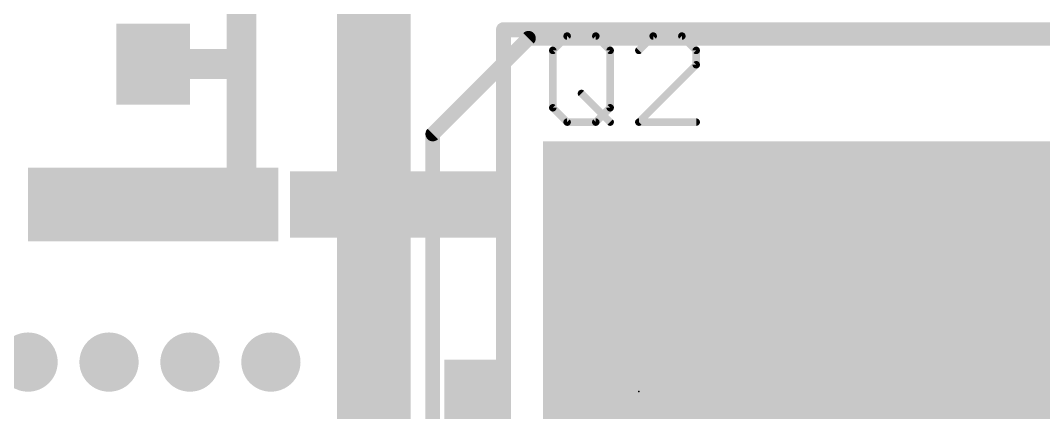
# Model space of a CAD drawing. Extents: x -0.4 to 70.1, y -0.1 to 70.1.
# Drawn here: x 20.8 to 34.7, y 16.81 to 22.14 of the extents above; entities that cross this region are included whole.
import ezdxf

# ---------------------------------------------------------------- set-up
doc = ezdxf.new("R2010")
doc.units = 0
for name, color, linetype in [('1', 22, 'CONTINUOUS'), ('16', 175, 'CONTINUOUS'), ('18', 82, 'CONTINUOUS'), ('21', 253, 'CONTINUOUS'), ('23', 7, 'CONTINUOUS'), ('25', 253, 'CONTINUOUS')]:
    doc.layers.add(name, color=color, linetype=linetype)

# ---------------------------------------------------------------- blocks, each defined once
blk = doc.blocks.new('RECT')
blk.add_solid([(-0.5, -0.5), (0.5, -0.5), (-0.5, 0.5), (0.5, 0.5)])
blk = doc.blocks.new('ROUNDV')
at = {"const_width": 0.5}
blk.add_lwpolyline([(0, -0.25, 1), (0, 0.25, 1), (0, -0.25)], format="xyb", dxfattribs=at)

msp = doc.modelspace()

# ---------------------------------------------------------------- linework, layer by layer
at = {"layer": '1'}
for points, const_width in [([(25.6, 16.3), (25.6, 24.2)], 1), ([(23.8, 24.2), (23.8, 21.5)], 0.4064), ([(27.7, 21.9), (26.4, 20.6)], 0.2), ([(37.5, 21.9), (27.7, 21.9)], 0.2), ([(22.6, 21.55), (23.75, 21.55)], 0.4064), ([(23.75, 21.55), (23.8, 21.5)], 0.4064), ([(23.8, 21.5), (23.8, 19.9)], 0.4064), ([(26.4, 20.6), (26.4, 9.8)], 0.2), ([(23.8, 19.9), (23.5, 19.6)], 0.4064), ([(22.64, 19.6), (22.6, 19.64)], 0.4064), ([(23.5, 19.6), (22.64, 19.6)], 0.4064)]:
    msp.add_lwpolyline(points, dxfattribs=dict(at, const_width=const_width))
for points, const_width in [([(27.7, 21.95, 1), (27.7, 21.85)], 0.1), ([(27.7354, 21.8646, 1), (27.6646, 21.9354)], 0.1), ([(22.6, 21.6516, 1), (22.6, 21.4484)], 0.2032), ([(23.8218, 21.6218, 1), (23.6782, 21.4782)], 0.2032), ([(23.9016, 21.5, 1), (23.6984, 21.5)], 0.2032), ([(23.75, 21.4484, 1), (23.75, 21.6516)], 0.2032), ([(23.6984, 21.5, 1), (23.9016, 21.5)], 0.2032), ([(23.7282, 21.4282, 1), (23.8718, 21.5718)], 0.2032), ([(26.3646, 20.6354, 1), (26.4354, 20.5646)], 0.1), ([(26.45, 20.6, 1), (26.35, 20.6)], 0.1), ([(23.8718, 19.8282, 1), (23.7282, 19.9718)], 0.2032), ([(23.6984, 19.9, 1), (23.9016, 19.9)], 0.2032), ([(22.6718, 19.7118, 1), (22.5282, 19.5682)], 0.2032), ([(22.64, 19.7016, 1), (22.64, 19.4984)], 0.2032), ([(22.5682, 19.5282, 1), (22.7118, 19.6718)], 0.2032), ([(23.4282, 19.6718, 1), (23.5718, 19.5282)], 0.2032), ([(23.5, 19.4984, 1), (23.5, 19.7016)], 0.2032)]:
    msp.add_lwpolyline(points, format="xyb", dxfattribs=dict(at, const_width=const_width))
at = {"layer": '16', "const_width": 1}
msp.add_lwpolyline([(25.6, 14.3), (25.6, 24.48)], dxfattribs=at)
at = {"layer": '21', "const_width": 0.2032}
for points in [[(27.361, 12.183), (27.361, 22.017)], [(27.361, 22.017), (36.365, 22.017)]]:
    msp.add_lwpolyline(points, dxfattribs=at)
at = {"layer": '21', "const_width": 0.1016}
for points in [[(27.4118, 22.017, 1), (27.3102, 22.017)], [(27.361, 22.0678, 1), (27.361, 21.9662)]]:
    msp.add_lwpolyline(points, format="xyb", dxfattribs=at)
at = {"layer": '23'}
msp.add_point((29.2, 17.1), dxfattribs=at)
at = {"layer": '25', "const_width": 0.1016}
for points in [[(28.0308, 21.7353), (28.2257, 21.9302)], [(28.2257, 21.9302), (28.6155, 21.9302)], [(28.6155, 21.9302), (28.8104, 21.7353)], [(29.3951, 21.9302), (29.2002, 21.7353)], [(29.7849, 21.9302), (29.3951, 21.9302)], [(29.9798, 21.7353), (29.7849, 21.9302)], [(28.0308, 20.9557), (28.0308, 21.7353)], [(28.8104, 21.7353), (28.8104, 20.9557)], [(29.9798, 21.5404), (29.9798, 21.7353)], [(29.2002, 20.7608), (29.9798, 21.5404)], [(28.4206, 21.1506), (28.8104, 20.7608)], [(28.2257, 20.7608), (28.0308, 20.9557)], [(28.8104, 20.9557), (28.6155, 20.7608)], [(28.6155, 20.7608), (28.2257, 20.7608)], [(29.9798, 20.7608), (29.2002, 20.7608)]]:
    msp.add_lwpolyline(points, dxfattribs=at)
at = {"layer": '25', "const_width": 0.0508}
for points in [[(28.2257, 21.9556, 1), (28.2257, 21.9048)], [(28.2437, 21.9122, 1), (28.2077, 21.9482)], [(28.6335, 21.9482, 1), (28.5975, 21.9122)], [(28.6155, 21.9048, 1), (28.6155, 21.9556)], [(29.3951, 21.9556, 1), (29.3951, 21.9048)], [(29.4131, 21.9122, 1), (29.3771, 21.9482)], [(29.8029, 21.9482, 1), (29.7669, 21.9122)], [(29.7849, 21.9048, 1), (29.7849, 21.9556)], [(28.0128, 21.7533, 1), (28.0488, 21.7173)], [(28.0562, 21.7353, 1), (28.0054, 21.7353)], [(28.8358, 21.7353, 1), (28.785, 21.7353)], [(28.7924, 21.7173, 1), (28.8284, 21.7533)], [(29.1822, 21.7533, 1), (29.2182, 21.7173)], [(30.0052, 21.7353, 1), (29.9544, 21.7353)], [(29.9618, 21.7173, 1), (29.9978, 21.7533)], [(29.9544, 21.5404, 1), (30.0052, 21.5404)], [(29.9978, 21.5224, 1), (29.9618, 21.5584)], [(28.4386, 21.1686, 1), (28.4026, 21.1326)], [(28.0488, 20.9737, 1), (28.0128, 20.9377)], [(28.8284, 20.9377, 1), (28.7924, 20.9737)], [(28.0054, 20.9557, 1), (28.0562, 20.9557)], [(28.785, 20.9557, 1), (28.8358, 20.9557)], [(28.2257, 20.7862, 1), (28.2257, 20.7354)], [(28.2077, 20.7428, 1), (28.2437, 20.7788)], [(28.5975, 20.7788, 1), (28.6335, 20.7428)], [(28.6155, 20.7354, 1), (28.6155, 20.7862)], [(28.7924, 20.7428, 1), (28.8284, 20.7788)], [(29.1822, 20.7788, 1), (29.2182, 20.7428)], [(29.2002, 20.7862, 1), (29.2002, 20.7354)], [(29.9798, 20.7354, 1), (29.9798, 20.7862)]]:
    msp.add_lwpolyline(points, format="xyb", dxfattribs=at)

# ---------------------------------------------------------------- block references
at = {"layer": '1', "xscale": 1.1, "rotation": 270}
msp.add_blockref('RECT', (22.6, 21.55), dxfattribs=at)
at = {"layer": '1', "xscale": 6.8, "yscale": 9.6, "rotation": 270}
msp.add_blockref('RECT', (32.7, 17.1), dxfattribs=at)
at = {"layer": '1', "yscale": 3.4, "rotation": 270}
msp.add_blockref('RECT', (22.6, 19.64), dxfattribs=at)
at = {"layer": '18', "xscale": 0.8048, "yscale": 0.8048}
for p in [(20.9, 17.5), (20.9, 17.5), (22, 17.5), (22, 17.5), (23.1, 17.5), (23.1, 17.5), (24.2, 17.5), (24.2, 17.5)]:
    msp.add_blockref('ROUNDV', p, dxfattribs=at)
at = {"layer": '21', "rotation": 270}
for p, xscale, yscale in [((25.86, 19.64), 0.9002, 2.7998), ((26.9384, 17.1), 0.8636, 0.762)]:
    msp.add_blockref('RECT', p, dxfattribs=dict(at, xscale=xscale, yscale=yscale))

doc.saveas('drawing.dxf')
